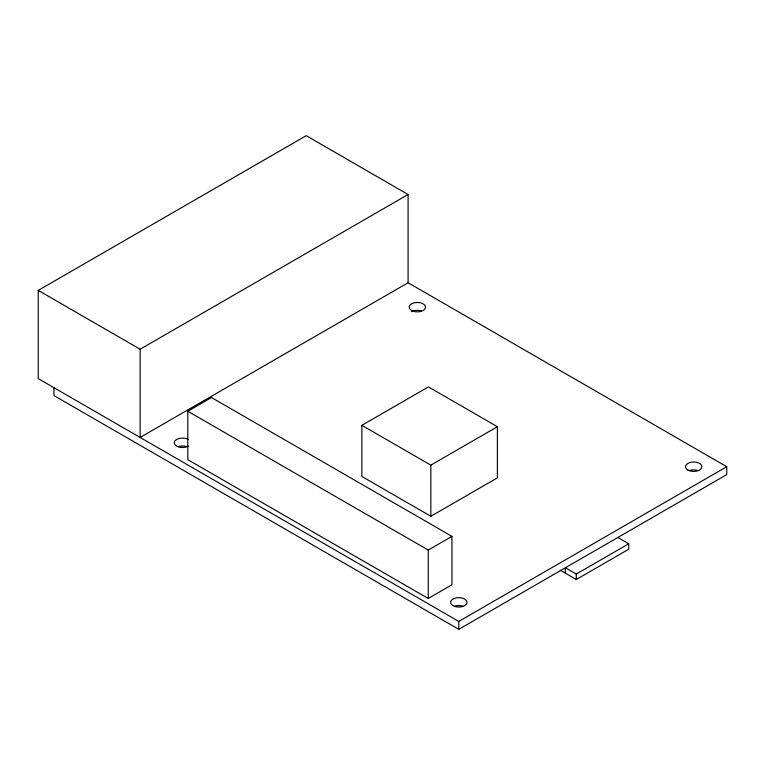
<?xml version="1.0" encoding="UTF-8"?>
<svg xmlns="http://www.w3.org/2000/svg" width="765" height="765" viewBox="0 0 765 765"><rect width="100%" height="100%" fill="white"/><g stroke="black" fill="none" stroke-linecap="round" stroke-linejoin="round"><path stroke-width="1.15" d="M726.75 466.717L458.79 621.419L38.25 378.627L38.25 290.394L306.21 135.682L408.089 194.511L408.089 282.744L726.75 466.717L726.75 474.606L458.79 629.318L53.98 395.601L53.98 387.702M38.25 290.394L140.129 349.213L408.089 194.511M408.089 282.744L140.129 437.446L140.129 349.213M187.808 411.245L211.523 397.551L451.952 536.37L451.952 584.776L428.237 598.469L187.808 459.66L187.808 411.245L428.237 550.054L451.952 536.37M361.874 425.321L428.419 386.899L497.393 426.717L497.393 477.857L430.838 516.279L361.874 476.461L361.874 425.321L430.838 465.139L497.393 426.717M565.392 573.215L565.392 567.773L576.284 574.056L628.734 543.772L628.734 549.222L576.284 579.507L560.267 570.26M617.852 537.489L628.734 543.772M576.284 574.056L576.284 579.507M458.79 621.419L458.79 629.318M430.838 465.139L430.838 516.279M428.237 550.054L428.237 598.469M188.2 446.129A8.166 4.714 0 0 1 176.648 446.129A8.166 4.714 0 0 1 176.648 439.454A8.166 4.714 0 0 1 188.2 439.454M178.341 446.597A8.166 4.714 0 0 1 186.507 446.597M689.628 470.523A8.166 4.714 0 0 1 697.804 470.523M454.706 606.157A8.166 4.714 0 0 1 462.873 606.157M411.57 311.718A8.166 4.714 0 0 1 421.439 310.963M687.936 470.054A8.166 4.714 0 0 0 701.61 467.941A8.166 4.714 0 0 0 691.598 462.156A8.166 4.714 0 0 0 687.936 470.054M413.263 311.24A8.166 4.714 0 0 0 425.522 307.157A8.166 4.714 0 0 0 413.263 303.074A8.166 4.714 0 0 0 413.263 311.24M454.706 606.435A8.166 4.714 0 0 0 466.966 602.351A8.166 4.714 0 0 0 454.706 598.268A8.166 4.714 0 0 0 454.706 606.435"/></g></svg>
